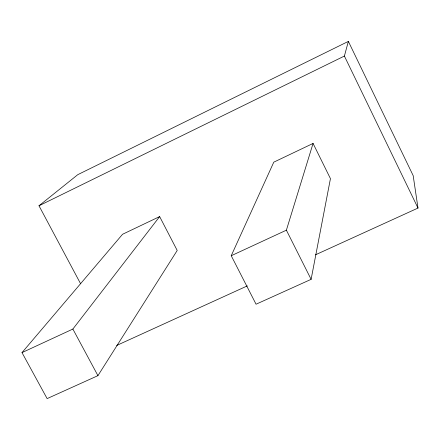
<?xml version="1.0" encoding="UTF-8"?>
<svg xmlns="http://www.w3.org/2000/svg" width="440" height="440" viewBox="0 0 440 440"><rect width="100%" height="100%" fill="white"/><g stroke="black" fill="none" stroke-linecap="round" stroke-linejoin="round"><path stroke-width="0.66" d="M311.108 279.345L330.445 178.629L313.066 143.435L273.779 162.168L231.231 255.728L256.053 304.216L311.108 279.345L286.385 230.186L313.066 143.435M315.464 254.815L418 208.06L344.394 56.056L348.365 41.393L77.764 174.674L38.99 205.766L80.603 283.745M97.933 375.656L177.21 250.465L159.643 216.59L122.557 234.278L22 352.611L47.13 398.607L97.933 375.656L72.87 329.054L159.643 216.59M38.99 205.766L344.394 56.056M22 352.611L72.87 329.054M231.231 255.728L286.385 230.186M116.65 345.472L247.319 285.89M348.365 41.393L413.177 175.626L418 208.06"/></g></svg>
